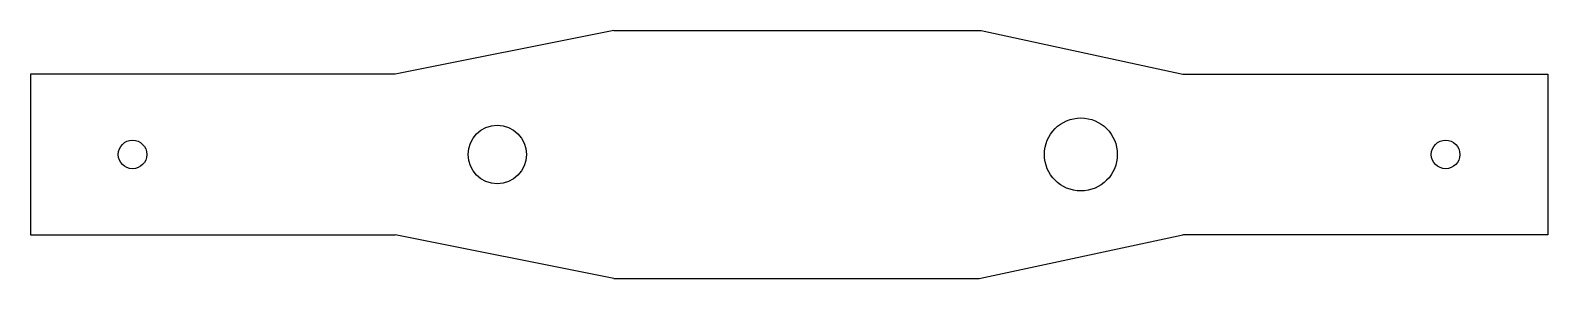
# Model space of a CAD drawing. Header units: millimetres. Extents: x 1809 to 1913, y 1603 to 1620.
import ezdxf

# ---------------------------------------------------------------- set-up
doc = ezdxf.new("R2010")
doc.units = ezdxf.units.MM

msp = doc.modelspace()

# ---------------------------------------------------------------- linework, layer by layer
for p, q in [((1849.41, 1619.56), (1834.41, 1616.56)), ((1849.41, 1619.56), (1874.58, 1619.56)), ((1874.58, 1619.56), (1888.41, 1616.56)), ((1834.41, 1616.56), (1809.41, 1616.56)), ((1809.41, 1616.56), (1809.41, 1605.56)), ((1888.41, 1616.56), (1913.41, 1616.56)), ((1913.41, 1616.56), (1913.41, 1605.56)), ((1809.41, 1605.56), (1834.41, 1605.56)), ((1849.41, 1602.56), (1834.41, 1605.56)), ((1874.45, 1602.56), (1888.41, 1605.56)), ((1913.41, 1605.56), (1888.41, 1605.56)), ((1888.41, 1605.56), (1888.41, 1605.56)), ((1849.41, 1602.56), (1874.45, 1602.56))]:
    msp.add_line(p, q)
for centre, radius in [((1841.41, 1611.06), 2), ((1881.41, 1611.06), 2.5), ((1816.41, 1611.06), 0.98), ((1906.41, 1611.06), 0.98)]:
    msp.add_circle(centre, radius)

doc.saveas('drawing.dxf')
